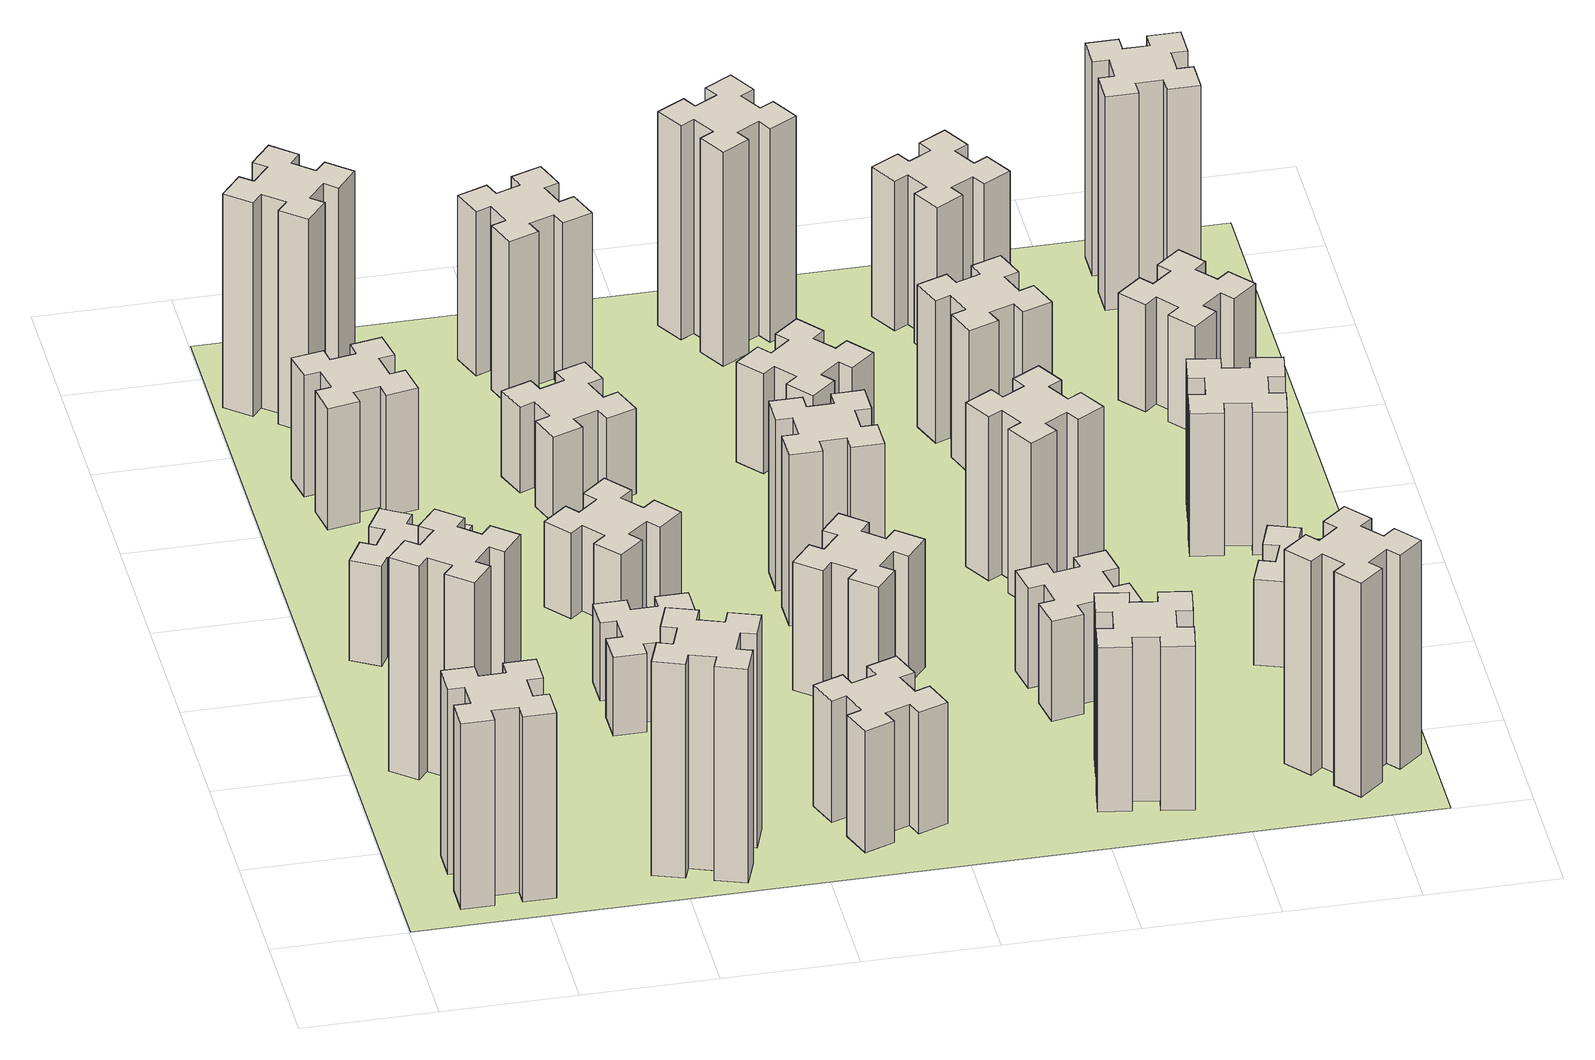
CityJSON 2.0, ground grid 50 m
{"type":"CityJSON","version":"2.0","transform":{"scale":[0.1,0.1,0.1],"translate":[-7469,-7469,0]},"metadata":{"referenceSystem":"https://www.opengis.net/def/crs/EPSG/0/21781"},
"CityObjects":{
"building1":{"type":"Building","attributes":{"class":"1000","function":"1000","usage":"1000","yearOfConstruction":2016,"roofType":"1000","measuredHeight":78,"storeysAboveGround":30,"storeysBelowGround":0},"geometry":[{"type":"Solid","lod":"1","boundaries":[[[[0,1,2,3,4,5,6,7,8,9,10,11,12,13,14,15,16,17,18,19]],[[17,16,20,21]],[[16,15,22,20]],[[15,14,23,22]],[[14,13,24,23]],[[13,12,25,24]],[[12,11,26,25]],[[11,10,27,26]],[[10,9,28,27]],[[9,8,29,28]],[[8,7,30,29]],[[7,6,31,30]],[[6,5,32,31]],[[5,4,33,32]],[[4,3,34,33]],[[3,2,35,34]],[[2,1,36,35]],[[1,0,37,36]],[[0,19,38,37]],[[19,18,39,38]],[[18,17,21,39]],[[24,25,26,27,28,29,30,31,32,33,34,35,36,37,38,39,21,20,22,23]]]]}]},
"building2":{"type":"Building","attributes":{"class":"1000","function":"1000","usage":"1000","yearOfConstruction":2016,"roofType":"1000","measuredHeight":90,"storeysAboveGround":30,"storeysBelowGround":0},"geometry":[{"type":"Solid","lod":"1","boundaries":[[[[40,41,42,43,44,45,46,47,48,49,50,51,52,53,54,55,56,57,58,59]],[[57,56,60,61]],[[56,55,62,60]],[[55,54,63,62]],[[54,53,64,63]],[[53,52,65,64]],[[52,51,66,65]],[[51,50,67,66]],[[50,49,68,67]],[[49,48,69,68]],[[48,47,70,69]],[[47,46,71,70]],[[46,45,72,71]],[[45,44,73,72]],[[44,43,74,73]],[[43,42,75,74]],[[42,41,76,75]],[[41,40,77,76]],[[40,59,78,77]],[[59,58,79,78]],[[58,57,61,79]],[[64,65,66,67,68,69,70,71,72,73,74,75,76,77,78,79,61,60,62,63]]]]}]},
"building3":{"type":"Building","attributes":{"class":"1000","function":"1000","usage":"1000","yearOfConstruction":2016,"roofType":"1000","measuredHeight":42,"storeysAboveGround":30,"storeysBelowGround":0},"geometry":[{"type":"Solid","lod":"1","boundaries":[[[[80,81,82,83,84,85,86,87,88,89,90,91,92,93,94,95,96,97,98,99]],[[97,96,100,101]],[[96,95,102,100]],[[95,94,103,102]],[[94,93,104,103]],[[93,92,105,104]],[[92,91,106,105]],[[91,90,107,106]],[[90,89,108,107]],[[89,88,109,108]],[[88,87,110,109]],[[87,86,111,110]],[[86,85,112,111]],[[85,84,113,112]],[[84,83,114,113]],[[83,82,115,114]],[[82,81,116,115]],[[81,80,117,116]],[[80,99,118,117]],[[99,98,119,118]],[[98,97,101,119]],[[104,105,106,107,108,109,110,111,112,113,114,115,116,117,118,119,101,100,102,103]]]]}]},
"building4":{"type":"Building","attributes":{"class":"1000","function":"1000","usage":"1000","yearOfConstruction":2016,"roofType":"1000","measuredHeight":51,"storeysAboveGround":30,"storeysBelowGround":0},"geometry":[{"type":"Solid","lod":"1","boundaries":[[[[120,121,122,123,124,125,126,127,128,129,130,131,132,133,134,135,136,137,138,139]],[[137,136,140,141]],[[136,135,142,140]],[[135,134,143,142]],[[134,133,144,143]],[[133,132,145,144]],[[132,131,146,145]],[[131,130,147,146]],[[130,129,148,147]],[[129,128,149,148]],[[128,127,150,149]],[[127,126,151,150]],[[126,125,152,151]],[[125,124,153,152]],[[124,123,154,153]],[[123,122,155,154]],[[122,121,156,155]],[[121,120,157,156]],[[120,139,158,157]],[[139,138,159,158]],[[138,137,141,159]],[[144,145,146,147,148,149,150,151,152,153,154,155,156,157,158,159,141,140,142,143]]]]}]},
"building5":{"type":"Building","attributes":{"class":"1000","function":"1000","usage":"1000","yearOfConstruction":2016,"roofType":"1000","measuredHeight":90,"storeysAboveGround":30,"storeysBelowGround":0},"geometry":[{"type":"Solid","lod":"1","boundaries":[[[[160,161,162,163,164,165,166,167,168,169,170,171,172,173,174,175,176,177,178,179]],[[177,176,180,181]],[[176,175,182,180]],[[175,174,183,182]],[[174,173,184,183]],[[173,172,185,184]],[[172,171,186,185]],[[171,170,187,186]],[[170,169,188,187]],[[169,168,189,188]],[[168,167,190,189]],[[167,166,191,190]],[[166,165,192,191]],[[165,164,193,192]],[[164,163,194,193]],[[163,162,195,194]],[[162,161,196,195]],[[161,160,197,196]],[[160,179,198,197]],[[179,178,199,198]],[[178,177,181,199]],[[184,185,186,187,188,189,190,191,192,193,194,195,196,197,198,199,181,180,182,183]]]]}]},
"building6":{"type":"Building","attributes":{"class":"1000","function":"1000","usage":"1000","yearOfConstruction":2016,"roofType":"1000","measuredHeight":90,"storeysAboveGround":30,"storeysBelowGround":0},"geometry":[{"type":"Solid","lod":"1","boundaries":[[[[200,201,202,203,204,205,206,207,208,209,210,211,212,213,214,215,216,217,218,219]],[[217,216,220,221]],[[216,215,222,220]],[[215,214,223,222]],[[214,213,224,223]],[[213,212,225,224]],[[212,211,226,225]],[[211,210,227,226]],[[210,209,228,227]],[[209,208,229,228]],[[208,207,230,229]],[[207,206,231,230]],[[206,205,232,231]],[[205,204,233,232]],[[204,203,234,233]],[[203,202,235,234]],[[202,201,236,235]],[[201,200,237,236]],[[200,219,238,237]],[[219,218,239,238]],[[218,217,221,239]],[[224,225,226,227,228,229,230,231,232,233,234,235,236,237,238,239,221,220,222,223]]]]}]},
"building7":{"type":"Building","attributes":{"class":"1000","function":"1000","usage":"1000","yearOfConstruction":2016,"roofType":"1000","measuredHeight":33,"storeysAboveGround":30,"storeysBelowGround":0},"geometry":[{"type":"Solid","lod":"1","boundaries":[[[[240,241,242,243,244,245,246,247,248,249,250,251,252,253,254,255,256,257,258,259]],[[257,256,260,261]],[[256,255,262,260]],[[255,254,263,262]],[[254,253,264,263]],[[253,252,265,264]],[[252,251,266,265]],[[251,250,267,266]],[[250,249,268,267]],[[249,248,269,268]],[[248,247,270,269]],[[247,246,271,270]],[[246,245,272,271]],[[245,244,273,272]],[[244,243,274,273]],[[243,242,275,274]],[[242,241,276,275]],[[241,240,277,276]],[[240,259,278,277]],[[259,258,279,278]],[[258,257,261,279]],[[264,265,266,267,268,269,270,271,272,273,274,275,276,277,278,279,261,260,262,263]]]]}]},
"building8":{"type":"Building","attributes":{"class":"1000","function":"1000","usage":"1000","yearOfConstruction":2016,"roofType":"1000","measuredHeight":36,"storeysAboveGround":30,"storeysBelowGround":0},"geometry":[{"type":"Solid","lod":"1","boundaries":[[[[280,281,282,283,284,285,286,287,288,289,290,291,292,293,294,295,296,297,298,299]],[[297,296,300,301]],[[296,295,302,300]],[[295,294,303,302]],[[294,293,304,303]],[[293,292,305,304]],[[292,291,306,305]],[[291,290,307,306]],[[290,289,308,307]],[[289,288,309,308]],[[288,287,310,309]],[[287,286,311,310]],[[286,285,312,311]],[[285,284,313,312]],[[284,283,314,313]],[[283,282,315,314]],[[282,281,316,315]],[[281,280,317,316]],[[280,299,318,317]],[[299,298,319,318]],[[298,297,301,319]],[[304,305,306,307,308,309,310,311,312,313,314,315,316,317,318,319,301,300,302,303]]]]}]},
"building9":{"type":"Building","attributes":{"class":"1000","function":"1000","usage":"1000","yearOfConstruction":2016,"roofType":"1000","measuredHeight":51,"storeysAboveGround":30,"storeysBelowGround":0},"geometry":[{"type":"Solid","lod":"1","boundaries":[[[[320,321,322,323,324,325,326,327,328,329,330,331,332,333,334,335,336,337,338,339]],[[337,336,340,341]],[[336,335,342,340]],[[335,334,343,342]],[[334,333,344,343]],[[333,332,345,344]],[[332,331,346,345]],[[331,330,347,346]],[[330,329,348,347]],[[329,328,349,348]],[[328,327,350,349]],[[327,326,351,350]],[[326,325,352,351]],[[325,324,353,352]],[[324,323,354,353]],[[323,322,355,354]],[[322,321,356,355]],[[321,320,357,356]],[[320,339,358,357]],[[339,338,359,358]],[[338,337,341,359]],[[344,345,346,347,348,349,350,351,352,353,354,355,356,357,358,359,341,340,342,343]]]]}]},
"building10":{"type":"Building","attributes":{"class":"1000","function":"1000","usage":"1000","yearOfConstruction":2016,"roofType":"1000","measuredHeight":36,"storeysAboveGround":30,"storeysBelowGround":0},"geometry":[{"type":"Solid","lod":"1","boundaries":[[[[360,361,362,363,364,365,366,367,368,369,370,371,372,373,374,375,376,377,378,379]],[[377,376,380,381]],[[376,375,382,380]],[[375,374,383,382]],[[374,373,384,383]],[[373,372,385,384]],[[372,371,386,385]],[[371,370,387,386]],[[370,369,388,387]],[[369,368,389,388]],[[368,367,390,389]],[[367,366,391,390]],[[366,365,392,391]],[[365,364,393,392]],[[364,363,394,393]],[[363,362,395,394]],[[362,361,396,395]],[[361,360,397,396]],[[360,379,398,397]],[[379,378,399,398]],[[378,377,381,399]],[[384,385,386,387,388,389,390,391,392,393,394,395,396,397,398,399,381,380,382,383]]]]}]},
"building11":{"type":"Building","attributes":{"class":"1000","function":"1000","usage":"1000","yearOfConstruction":2016,"roofType":"1000","measuredHeight":69,"storeysAboveGround":30,"storeysBelowGround":0},"geometry":[{"type":"Solid","lod":"1","boundaries":[[[[400,401,402,403,404,405,406,407,408,409,410,411,412,413,414,415,416,417,418,419]],[[417,416,420,421]],[[416,415,422,420]],[[415,414,423,422]],[[414,413,424,423]],[[413,412,425,424]],[[412,411,426,425]],[[411,410,427,426]],[[410,409,428,427]],[[409,408,429,428]],[[408,407,430,429]],[[407,406,431,430]],[[406,405,432,431]],[[405,404,433,432]],[[404,403,434,433]],[[403,402,435,434]],[[402,401,436,435]],[[401,400,437,436]],[[400,419,438,437]],[[419,418,439,438]],[[418,417,421,439]],[[424,425,426,427,428,429,430,431,432,433,434,435,436,437,438,439,421,420,422,423]]]]}]},
"building12":{"type":"Building","attributes":{"class":"1000","function":"1000","usage":"1000","yearOfConstruction":2016,"roofType":"1000","measuredHeight":54,"storeysAboveGround":30,"storeysBelowGround":0},"geometry":[{"type":"Solid","lod":"1","boundaries":[[[[440,441,442,443,444,445,446,447,448,449,450,451,452,453,454,455,456,457,458,459]],[[457,456,460,461]],[[456,455,462,460]],[[455,454,463,462]],[[454,453,464,463]],[[453,452,465,464]],[[452,451,466,465]],[[451,450,467,466]],[[450,449,468,467]],[[449,448,469,468]],[[448,447,470,469]],[[447,446,471,470]],[[446,445,472,471]],[[445,444,473,472]],[[444,443,474,473]],[[443,442,475,474]],[[442,441,476,475]],[[441,440,477,476]],[[440,459,478,477]],[[459,458,479,478]],[[458,457,461,479]],[[464,465,466,467,468,469,470,471,472,473,474,475,476,477,478,479,461,460,462,463]]]]}]},
"building13":{"type":"Building","attributes":{"class":"1000","function":"1000","usage":"1000","yearOfConstruction":2016,"roofType":"1000","measuredHeight":72,"storeysAboveGround":30,"storeysBelowGround":0},"geometry":[{"type":"Solid","lod":"1","boundaries":[[[[480,481,482,483,484,485,486,487,488,489,490,491,492,493,494,495,496,497,498,499]],[[497,496,500,501]],[[496,495,502,500]],[[495,494,503,502]],[[494,493,504,503]],[[493,492,505,504]],[[492,491,506,505]],[[491,490,507,506]],[[490,489,508,507]],[[489,488,509,508]],[[488,487,510,509]],[[487,486,511,510]],[[486,485,512,511]],[[485,484,513,512]],[[484,483,514,513]],[[483,482,515,514]],[[482,481,516,515]],[[481,480,517,516]],[[480,499,518,517]],[[499,498,519,518]],[[498,497,501,519]],[[504,505,506,507,508,509,510,511,512,513,514,515,516,517,518,519,501,500,502,503]]]]}]},
"building14":{"type":"Building","attributes":{"class":"1000","function":"1000","usage":"1000","yearOfConstruction":2016,"roofType":"1000","measuredHeight":42,"storeysAboveGround":30,"storeysBelowGround":0},"geometry":[{"type":"Solid","lod":"1","boundaries":[[[[520,521,522,523,524,525,526,527,528,529,530,531,532,533,534,535,536,537,538,539]],[[537,536,540,541]],[[536,535,542,540]],[[535,534,543,542]],[[534,533,544,543]],[[533,532,545,544]],[[532,531,546,545]],[[531,530,547,546]],[[530,529,548,547]],[[529,528,549,548]],[[528,527,550,549]],[[527,526,551,550]],[[526,525,552,551]],[[525,524,553,552]],[[524,523,554,553]],[[523,522,555,554]],[[522,521,556,555]],[[521,520,557,556]],[[520,539,558,557]],[[539,538,559,558]],[[538,537,541,559]],[[544,545,546,547,548,549,550,551,552,553,554,555,556,557,558,559,541,540,542,543]]]]}]},
"building15":{"type":"Building","attributes":{"class":"1000","function":"1000","usage":"1000","yearOfConstruction":2016,"roofType":"1000","measuredHeight":69,"storeysAboveGround":30,"storeysBelowGround":0},"geometry":[{"type":"Solid","lod":"1","boundaries":[[[[560,561,562,563,564,565,566,567,568,569,570,571,572,573,574,575,576,577,578,579]],[[577,576,580,581]],[[576,575,582,580]],[[575,574,583,582]],[[574,573,584,583]],[[573,572,585,584]],[[572,571,586,585]],[[571,570,587,586]],[[570,569,588,587]],[[569,568,589,588]],[[568,567,590,589]],[[567,566,591,590]],[[566,565,592,591]],[[565,564,593,592]],[[564,563,594,593]],[[563,562,595,594]],[[562,561,596,595]],[[561,560,597,596]],[[560,579,598,597]],[[579,578,599,598]],[[578,577,581,599]],[[584,585,586,587,588,589,590,591,592,593,594,595,596,597,598,599,581,580,582,583]]]]}]},
"building16":{"type":"Building","attributes":{"class":"1000","function":"1000","usage":"1000","yearOfConstruction":2016,"roofType":"1000","measuredHeight":90,"storeysAboveGround":30,"storeysBelowGround":0},"geometry":[{"type":"Solid","lod":"1","boundaries":[[[[600,601,602,603,604,605,606,607,608,609,610,611,612,613,614,615,616,617,618,619]],[[617,616,620,621]],[[616,615,622,620]],[[615,614,623,622]],[[614,613,624,623]],[[613,612,625,624]],[[612,611,626,625]],[[611,610,627,626]],[[610,609,628,627]],[[609,608,629,628]],[[608,607,630,629]],[[607,606,631,630]],[[606,605,632,631]],[[605,604,633,632]],[[604,603,634,633]],[[603,602,635,634]],[[602,601,636,635]],[[601,600,637,636]],[[600,619,638,637]],[[619,618,639,638]],[[618,617,621,639]],[[624,625,626,627,628,629,630,631,632,633,634,635,636,637,638,639,621,620,622,623]]]]}]},
"building17":{"type":"Building","attributes":{"class":"1000","function":"1000","usage":"1000","yearOfConstruction":2016,"roofType":"1000","measuredHeight":42,"storeysAboveGround":30,"storeysBelowGround":0},"geometry":[{"type":"Solid","lod":"1","boundaries":[[[[640,641,642,643,644,645,646,647,648,649,650,651,652,653,654,655,656,657,658,659]],[[657,656,660,661]],[[656,655,662,660]],[[655,654,663,662]],[[654,653,664,663]],[[653,652,665,664]],[[652,651,666,665]],[[651,650,667,666]],[[650,649,668,667]],[[649,648,669,668]],[[648,647,670,669]],[[647,646,671,670]],[[646,645,672,671]],[[645,644,673,672]],[[644,643,674,673]],[[643,642,675,674]],[[642,641,676,675]],[[641,640,677,676]],[[640,659,678,677]],[[659,658,679,678]],[[658,657,661,679]],[[664,665,666,667,668,669,670,671,672,673,674,675,676,677,678,679,661,660,662,663]]]]}]},
"building18":{"type":"Building","attributes":{"class":"1000","function":"1000","usage":"1000","yearOfConstruction":2016,"roofType":"1000","measuredHeight":69,"storeysAboveGround":30,"storeysBelowGround":0},"geometry":[{"type":"Solid","lod":"1","boundaries":[[[[680,681,682,683,684,685,686,687,688,689,690,691,692,693,694,695,696,697,698,699]],[[697,696,700,701]],[[696,695,702,700]],[[695,694,703,702]],[[694,693,704,703]],[[693,692,705,704]],[[692,691,706,705]],[[691,690,707,706]],[[690,689,708,707]],[[689,688,709,708]],[[688,687,710,709]],[[687,686,711,710]],[[686,685,712,711]],[[685,684,713,712]],[[684,683,714,713]],[[683,682,715,714]],[[682,681,716,715]],[[681,680,717,716]],[[680,699,718,717]],[[699,698,719,718]],[[698,697,701,719]],[[704,705,706,707,708,709,710,711,712,713,714,715,716,717,718,719,701,700,702,703]]]]}]},
"building19":{"type":"Building","attributes":{"class":"1000","function":"1000","usage":"1000","yearOfConstruction":2016,"roofType":"1000","measuredHeight":60,"storeysAboveGround":30,"storeysBelowGround":0},"geometry":[{"type":"Solid","lod":"1","boundaries":[[[[720,721,722,723,724,725,726,727,728,729,730,731,732,733,734,735,736,737,738,739]],[[737,736,740,741]],[[736,735,742,740]],[[735,734,743,742]],[[734,733,744,743]],[[733,732,745,744]],[[732,731,746,745]],[[731,730,747,746]],[[730,729,748,747]],[[729,728,749,748]],[[728,727,750,749]],[[727,726,751,750]],[[726,725,752,751]],[[725,724,753,752]],[[724,723,754,753]],[[723,722,755,754]],[[722,721,756,755]],[[721,720,757,756]],[[720,739,758,757]],[[739,738,759,758]],[[738,737,741,759]],[[744,745,746,747,748,749,750,751,752,753,754,755,756,757,758,759,741,740,742,743]]]]}]},
"building20":{"type":"Building","attributes":{"class":"1000","function":"1000","usage":"1000","yearOfConstruction":2016,"roofType":"1000","measuredHeight":90,"storeysAboveGround":30,"storeysBelowGround":0},"geometry":[{"type":"Solid","lod":"1","boundaries":[[[[760,761,762,763,764,765,766,767,768,769,770,771,772,773,774,775,776,777,778,779]],[[777,776,780,781]],[[776,775,782,780]],[[775,774,783,782]],[[774,773,784,783]],[[773,772,785,784]],[[772,771,786,785]],[[771,770,787,786]],[[770,769,788,787]],[[769,768,789,788]],[[768,767,790,789]],[[767,766,791,790]],[[766,765,792,791]],[[765,764,793,792]],[[764,763,794,793]],[[763,762,795,794]],[[762,761,796,795]],[[761,760,797,796]],[[760,779,798,797]],[[779,778,799,798]],[[778,777,781,799]],[[784,785,786,787,788,789,790,791,792,793,794,795,796,797,798,799,781,780,782,783]]]]}]},
"building21":{"type":"Building","attributes":{"class":"1000","function":"1000","usage":"1000","yearOfConstruction":2016,"roofType":"1000","measuredHeight":63,"storeysAboveGround":30,"storeysBelowGround":0},"geometry":[{"type":"Solid","lod":"1","boundaries":[[[[800,801,802,803,804,805,806,807,808,809,810,811,812,813,814,815,816,817,818,819]],[[817,816,820,821]],[[816,815,822,820]],[[815,814,823,822]],[[814,813,824,823]],[[813,812,825,824]],[[812,811,826,825]],[[811,810,827,826]],[[810,809,828,827]],[[809,808,829,828]],[[808,807,830,829]],[[807,806,831,830]],[[806,805,832,831]],[[805,804,833,832]],[[804,803,834,833]],[[803,802,835,834]],[[802,801,836,835]],[[801,800,837,836]],[[800,819,838,837]],[[819,818,839,838]],[[818,817,821,839]],[[824,825,826,827,828,829,830,831,832,833,834,835,836,837,838,839,821,820,822,823]]]]}]},
"building22":{"type":"Building","attributes":{"class":"1000","function":"1000","usage":"1000","yearOfConstruction":2016,"roofType":"1000","measuredHeight":36,"storeysAboveGround":30,"storeysBelowGround":0},"geometry":[{"type":"Solid","lod":"1","boundaries":[[[[840,841,842,843,844,845,846,847,848,849,850,851,852,853,854,855,856,857,858,859]],[[857,856,860,861]],[[856,855,862,860]],[[855,854,863,862]],[[854,853,864,863]],[[853,852,865,864]],[[852,851,866,865]],[[851,850,867,866]],[[850,849,868,867]],[[849,848,869,868]],[[848,847,870,869]],[[847,846,871,870]],[[846,845,872,871]],[[845,844,873,872]],[[844,843,874,873]],[[843,842,875,874]],[[842,841,876,875]],[[841,840,877,876]],[[840,859,878,877]],[[859,858,879,878]],[[858,857,861,879]],[[864,865,866,867,868,869,870,871,872,873,874,875,876,877,878,879,861,860,862,863]]]]}]},
"building23":{"type":"Building","attributes":{"class":"1000","function":"1000","usage":"1000","yearOfConstruction":2016,"roofType":"1000","measuredHeight":60,"storeysAboveGround":30,"storeysBelowGround":0},"geometry":[{"type":"Solid","lod":"1","boundaries":[[[[880,881,882,883,884,885,886,887,888,889,890,891,892,893,894,895,896,897,898,899]],[[897,896,900,901]],[[896,895,902,900]],[[895,894,903,902]],[[894,893,904,903]],[[893,892,905,904]],[[892,891,906,905]],[[891,890,907,906]],[[890,889,908,907]],[[889,888,909,908]],[[888,887,910,909]],[[887,886,911,910]],[[886,885,912,911]],[[885,884,913,912]],[[884,883,914,913]],[[883,882,915,914]],[[882,881,916,915]],[[881,880,917,916]],[[880,899,918,917]],[[899,898,919,918]],[[898,897,901,919]],[[904,905,906,907,908,909,910,911,912,913,914,915,916,917,918,919,901,900,902,903]]]]}]},
"building24":{"type":"Building","attributes":{"class":"1000","function":"1000","usage":"1000","yearOfConstruction":2016,"roofType":"1000","measuredHeight":45,"storeysAboveGround":30,"storeysBelowGround":0},"geometry":[{"type":"Solid","lod":"1","boundaries":[[[[920,921,922,923,924,925,926,927,928,929,930,931,932,933,934,935,936,937,938,939]],[[937,936,940,941]],[[936,935,942,940]],[[935,934,943,942]],[[934,933,944,943]],[[933,932,945,944]],[[932,931,946,945]],[[931,930,947,946]],[[930,929,948,947]],[[929,928,949,948]],[[928,927,950,949]],[[927,926,951,950]],[[926,925,952,951]],[[925,924,953,952]],[[924,923,954,953]],[[923,922,955,954]],[[922,921,956,955]],[[921,920,957,956]],[[920,939,958,957]],[[939,938,959,958]],[[938,937,941,959]],[[944,945,946,947,948,949,950,951,952,953,954,955,956,957,958,959,941,940,942,943]]]]}]},
"building25":{"type":"Building","attributes":{"class":"1000","function":"1000","usage":"1000","yearOfConstruction":2016,"roofType":"1000","measuredHeight":90,"storeysAboveGround":30,"storeysBelowGround":0},"geometry":[{"type":"Solid","lod":"1","boundaries":[[[[960,961,962,963,964,965,966,967,968,969,970,971,972,973,974,975,976,977,978,979]],[[977,976,980,981]],[[976,975,982,980]],[[975,974,983,982]],[[974,973,984,983]],[[973,972,985,984]],[[972,971,986,985]],[[971,970,987,986]],[[970,969,988,987]],[[969,968,989,988]],[[968,967,990,989]],[[967,966,991,990]],[[966,965,992,991]],[[965,964,993,992]],[[964,963,994,993]],[[963,962,995,994]],[[962,961,996,995]],[[961,960,997,996]],[[960,979,998,997]],[[979,978,999,998]],[[978,977,981,999]],[[984,985,986,987,988,989,990,991,992,993,994,995,996,997,998,999,981,980,982,983]]]]}]},
"landuse1":{"type":"LandUse","attributes":{"name":"plot1","function":"1010"},"geometry":[{"type":"MultiSurface","lod":"1","boundaries":[[[1000,1001,1002,1003]]]}]}
},
"vertices":[
[265,325,0],[265,225,0],[205,225,0],[205,105,0],[325,105,0],[325,165,0],[425,165,0],[425,105,0],[545,105,0],[545,225,0],[485,225,0],[485,325,0],[545,325,0],[545,445,0],[425,445,0],[425,385,0],[325,385,0],[325,445,0],[205,445,0],[205,325,0],[325,385,780],[325,445,780],[425,385,780],[425,445,780],[545,445,780],[545,325,780],[485,325,780],[485,225,780],[545,225,780],[545,105,780],[425,105,780],[425,165,780],[325,165,780],[325,105,780],[205,105,780],[205,225,780],[265,225,780],[265,325,780],[205,325,780],[205,445,780],
[484,1067,0],[408,1132,0],[446,1178,0],[354,1255,0],[277,1163,0],[323,1124,0],[259,1048,0],[213,1086,0],[136,994,0],[228,917,0],[266,963,0],[343,899,0],[304,853,0],[396,776,0],[473,868,0],[427,906,0],[492,983,0],[538,944,0],[615,1036,0],[523,1113,0],[492,983,900],[538,944,900],[427,906,900],[473,868,900],[396,776,900],[304,853,900],[343,899,900],[266,963,900],[228,917,900],[136,994,900],[213,1086,900],[259,1048,900],[323,1124,900],[277,1163,900],[354,1255,900],[446,1178,900],[408,1132,900],[484,1067,900],[523,1113,900],[615,1036,900],
[474,1826,0],[387,1876,0],[417,1928,0],[313,1988,0],[253,1884,0],[305,1854,0],[255,1767,0],[203,1797,0],[143,1693,0],[247,1633,0],[277,1685,0],[364,1635,0],[334,1583,0],[438,1523,0],[498,1627,0],[446,1657,0],[496,1744,0],[548,1714,0],[608,1818,0],[504,1878,0],[496,1744,420],[548,1714,420],[446,1657,420],[498,1627,420],[438,1523,420],[334,1583,420],[364,1635,420],[277,1685,420],[247,1633,420],[143,1693,420],[203,1797,420],[255,1767,420],[305,1854,420],[253,1884,420],[313,1988,420],[417,1928,420],[387,1876,420],[474,1826,420],[504,1878,420],[608,1818,420],
[405,2812,0],[307,2795,0],[297,2854,0],[178,2833,0],[199,2715,0],[258,2725,0],[276,2627,0],[217,2617,0],[237,2498,0],[356,2519,0],[345,2578,0],[444,2596,0],[454,2537,0],[572,2557,0],[551,2676,0],[492,2665,0],[475,2764,0],[534,2774,0],[513,2892,0],[395,2871,0],[475,2764,510],[534,2774,510],[492,2665,510],[551,2676,510],[572,2557,510],[454,2537,510],[444,2596,510],[345,2578,510],[356,2519,510],[237,2498,510],[217,2617,510],[276,2627,510],[258,2725,510],[199,2715,510],[178,2833,510],[297,2854,510],[307,2795,510],[405,2812,510],[395,2871,510],[513,2892,510],
[1029,360,0],[995,266,0],[939,287,0],[897,174,0],[1010,133,0],[1031,189,0],[1125,155,0],[1104,99,0],[1217,57,0],[1258,170,0],[1202,191,0],[1236,285,0],[1292,264,0],[1333,377,0],[1220,418,0],[1200,362,0],[1106,396,0],[1127,452,0],[1014,493,0],[973,380,0],[1106,396,900],[1127,452,900],[1200,362,900],[1220,418,900],[1333,377,900],[1292,264,900],[1236,285,900],[1202,191,900],[1258,170,900],[1217,57,900],[1104,99,900],[1125,155,900],[1031,189,900],[1010,133,900],[897,174,900],[939,287,900],[995,266,900],[1029,360,900],[973,380,900],[1014,493,900],
[384,3387,0],[308,3452,0],[346,3498,0],[254,3575,0],[177,3483,0],[223,3444,0],[159,3368,0],[113,3406,0],[36,3314,0],[128,3237,0],[166,3283,0],[243,3219,0],[204,3173,0],[296,3096,0],[373,3188,0],[327,3226,0],[392,3303,0],[438,3264,0],[515,3356,0],[423,3433,0],[392,3303,900],[438,3264,900],[327,3226,900],[373,3188,900],[296,3096,900],[204,3173,900],[243,3219,900],[166,3283,900],[128,3237,900],[36,3314,900],[113,3406,900],[159,3368,900],[223,3444,900],[177,3483,900],[254,3575,900],[346,3498,900],[308,3452,900],[384,3387,900],[423,3433,900],[515,3356,900],
[1065,1105,0],[1165,1105,0],[1165,1045,0],[1285,1045,0],[1285,1165,0],[1225,1165,0],[1225,1265,0],[1285,1265,0],[1285,1385,0],[1165,1385,0],[1165,1325,0],[1065,1325,0],[1065,1385,0],[945,1385,0],[945,1265,0],[1005,1265,0],[1005,1165,0],[945,1165,0],[945,1045,0],[1065,1045,0],[1005,1165,330],[945,1165,330],[1005,1265,330],[945,1265,330],[945,1385,330],[1065,1385,330],[1065,1325,330],[1165,1325,330],[1165,1385,330],[1285,1385,330],[1285,1265,330],[1225,1265,330],[1225,1165,330],[1285,1165,330],[1285,1045,330],[1165,1045,330],[1165,1105,330],[1065,1105,330],[1065,1045,330],[945,1045,330],
[1083,1972,0],[1006,1907,0],[968,1953,0],[876,1876,0],[953,1784,0],[999,1823,0],[1063,1746,0],[1017,1708,0],[1094,1616,0],[1186,1693,0],[1148,1739,0],[1224,1803,0],[1263,1757,0],[1355,1834,0],[1278,1926,0],[1232,1888,0],[1167,1964,0],[1213,2003,0],[1136,2095,0],[1044,2018,0],[1167,1964,360],[1213,2003,360],[1232,1888,360],[1278,1926,360],[1355,1834,360],[1263,1757,360],[1224,1803,360],[1148,1739,360],[1186,1693,360],[1094,1616,360],[1017,1708,360],[1063,1746,360],[999,1823,360],[953,1784,360],[876,1876,360],[968,1953,360],[1006,1907,360],[1083,1972,360],[1044,2018,360],[1136,2095,360],
[1765,496,0],[1671,462,0],[1650,518,0],[1537,477,0],[1579,364,0],[1635,385,0],[1669,291,0],[1613,270,0],[1654,157,0],[1767,199,0],[1746,255,0],[1840,289,0],[1860,233,0],[1973,274,0],[1932,387,0],[1876,366,0],[1842,460,0],[1898,480,0],[1857,593,0],[1744,552,0],[1842,460,510],[1898,480,510],[1876,366,510],[1932,387,510],[1973,274,510],[1860,233,510],[1840,289,510],[1746,255,510],[1767,199,510],[1654,157,510],[1613,270,510],[1669,291,510],[1635,385,510],[1579,364,510],[1537,477,510],[1650,518,510],[1671,462,510],[1765,496,510],[1744,552,510],[1857,593,510],
[1106,2475,0],[1200,2509,0],[1220,2453,0],[1333,2494,0],[1292,2607,0],[1236,2586,0],[1202,2680,0],[1258,2700,0],[1217,2813,0],[1104,2772,0],[1125,2716,0],[1031,2682,0],[1010,2738,0],[897,2697,0],[939,2584,0],[995,2605,0],[1029,2511,0],[973,2490,0],[1014,2377,0],[1127,2419,0],[1029,2511,360],[973,2490,360],[995,2605,360],[939,2584,360],[897,2697,360],[1010,2738,360],[1031,2682,360],[1125,2716,360],[1104,2772,360],[1217,2813,360],[1258,2700,360],[1202,2680,360],[1236,2586,360],[1292,2607,360],[1333,2494,360],[1220,2453,360],[1200,2509,360],[1106,2475,360],[1127,2419,360],[1014,2377,360],
[1125,3456,0],[1031,3422,0],[1010,3478,0],[897,3437,0],[939,3324,0],[995,3345,0],[1029,3251,0],[973,3230,0],[1014,3117,0],[1127,3159,0],[1106,3215,0],[1200,3249,0],[1220,3193,0],[1333,3234,0],[1292,3347,0],[1236,3326,0],[1202,3420,0],[1258,3440,0],[1217,3553,0],[1104,3512,0],[1202,3420,690],[1258,3440,690],[1236,3326,690],[1292,3347,690],[1333,3234,690],[1220,3193,690],[1200,3249,690],[1106,3215,690],[1127,3159,690],[1014,3117,690],[973,3230,690],[1029,3251,690],[995,3345,690],[939,3324,690],[897,3437,690],[1010,3478,690],[1031,3422,690],[1125,3456,690],[1104,3512,690],[1217,3553,690],
[1746,1163,0],[1823,1099,0],[1784,1053,0],[1876,976,0],[1953,1068,0],[1907,1106,0],[1972,1183,0],[2018,1144,0],[2095,1236,0],[2003,1313,0],[1964,1267,0],[1888,1332,0],[1926,1378,0],[1834,1455,0],[1757,1363,0],[1803,1324,0],[1739,1248,0],[1693,1286,0],[1616,1194,0],[1708,1117,0],[1739,1248,540],[1693,1286,540],[1803,1324,540],[1757,1363,540],[1834,1455,540],[1926,1378,540],[1888,1332,540],[1964,1267,540],[2003,1313,540],[2095,1236,540],[2018,1144,540],[1972,1183,540],[1907,1106,540],[1953,1068,540],[1876,976,540],[1784,1053,540],[1823,1099,540],[1746,1163,540],[1708,1117,540],[1616,1194,540],
[1745,1805,0],[1745,1705,0],[1685,1705,0],[1685,1585,0],[1805,1585,0],[1805,1645,0],[1905,1645,0],[1905,1585,0],[2025,1585,0],[2025,1705,0],[1965,1705,0],[1965,1805,0],[2025,1805,0],[2025,1925,0],[1905,1925,0],[1905,1865,0],[1805,1865,0],[1805,1925,0],[1685,1925,0],[1685,1805,0],[1805,1865,720],[1805,1925,720],[1905,1865,720],[1905,1925,720],[2025,1925,720],[2025,1805,720],[1965,1805,720],[1965,1705,720],[2025,1705,720],[2025,1585,720],[1905,1585,720],[1905,1645,720],[1805,1645,720],[1805,1585,720],[1685,1585,720],[1685,1705,720],[1745,1705,720],[1745,1805,720],[1685,1805,720],[1685,1925,720],
[1988,2479,0],[2064,2543,0],[2103,2497,0],[2195,2574,0],[2118,2666,0],[2072,2628,0],[2007,2704,0],[2053,2743,0],[1976,2835,0],[1884,2758,0],[1923,2712,0],[1846,2647,0],[1808,2693,0],[1716,2616,0],[1793,2524,0],[1839,2563,0],[1903,2486,0],[1857,2448,0],[1934,2356,0],[2026,2433,0],[1903,2486,420],[1857,2448,420],[1839,2563,420],[1793,2524,420],[1716,2616,420],[1808,2693,420],[1846,2647,420],[1923,2712,420],[1884,2758,420],[1976,2835,420],[2053,2743,420],[2007,2704,420],[2072,2628,420],[2118,2666,420],[2195,2574,420],[2103,2497,420],[2064,2543,420],[1988,2479,420],[2026,2433,420],[1934,2356,420],
[2596,444,0],[2578,345,0],[2519,356,0],[2498,237,0],[2617,217,0],[2627,276,0],[2725,258,0],[2715,199,0],[2833,178,0],[2854,297,0],[2795,307,0],[2812,405,0],[2871,395,0],[2892,513,0],[2774,534,0],[2764,475,0],[2665,492,0],[2676,551,0],[2557,572,0],[2537,454,0],[2665,492,690],[2676,551,690],[2764,475,690],[2774,534,690],[2892,513,690],[2871,395,690],[2812,405,690],[2795,307,690],[2854,297,690],[2833,178,690],[2715,199,690],[2725,258,690],[2627,276,690],[2617,217,690],[2498,237,690],[2519,356,690],[2578,345,690],[2596,444,690],[2537,454,690],[2557,572,690],
[1844,3556,0],[1757,3506,0],[1727,3558,0],[1623,3498,0],[1683,3394,0],[1735,3424,0],[1785,3337,0],[1733,3307,0],[1793,3203,0],[1897,3263,0],[1867,3315,0],[1954,3365,0],[1984,3313,0],[2088,3373,0],[2028,3477,0],[1976,3447,0],[1926,3534,0],[1978,3564,0],[1918,3668,0],[1814,3608,0],[1926,3534,900],[1978,3564,900],[1976,3447,900],[2028,3477,900],[2088,3373,900],[1984,3313,900],[1954,3365,900],[1867,3315,900],[1897,3263,900],[1793,3203,900],[1733,3307,900],[1785,3337,900],[1735,3424,900],[1683,3394,900],[1623,3498,900],[1727,3558,900],[1757,3506,900],[1844,3556,900],[1814,3608,900],[1918,3668,900],
[2625,1132,0],[2527,1115,0],[2517,1174,0],[2398,1153,0],[2419,1035,0],[2478,1045,0],[2496,947,0],[2437,937,0],[2457,818,0],[2576,839,0],[2565,898,0],[2664,916,0],[2674,857,0],[2792,877,0],[2771,996,0],[2712,985,0],[2695,1084,0],[2754,1094,0],[2733,1212,0],[2615,1191,0],[2695,1084,420],[2754,1094,420],[2712,985,420],[2771,996,420],[2792,877,420],[2674,857,420],[2664,916,420],[2565,898,420],[2576,839,420],[2457,818,420],[2437,937,420],[2496,947,420],[2478,1045,420],[2419,1035,420],[2398,1153,420],[2517,1174,420],[2527,1115,420],[2625,1132,420],[2615,1191,420],[2733,1212,420],
[2475,1744,0],[2525,1657,0],[2473,1627,0],[2533,1523,0],[2637,1583,0],[2607,1635,0],[2694,1685,0],[2724,1633,0],[2828,1693,0],[2768,1797,0],[2716,1767,0],[2666,1854,0],[2718,1884,0],[2658,1988,0],[2554,1928,0],[2584,1876,0],[2497,1826,0],[2467,1878,0],[2363,1818,0],[2423,1714,0],[2497,1826,690],[2467,1878,690],[2584,1876,690],[2554,1928,690],[2658,1988,690],[2718,1884,690],[2666,1854,690],[2716,1767,690],[2768,1797,690],[2828,1693,690],[2724,1633,690],[2694,1685,690],[2607,1635,690],[2637,1583,690],[2533,1523,690],[2473,1627,690],[2525,1657,690],[2475,1744,690],[2423,1714,690],[2363,1818,690],
[2586,2475,0],[2680,2509,0],[2700,2453,0],[2813,2494,0],[2772,2607,0],[2716,2586,0],[2682,2680,0],[2738,2700,0],[2697,2813,0],[2584,2772,0],[2605,2716,0],[2511,2682,0],[2490,2738,0],[2377,2697,0],[2419,2584,0],[2475,2605,0],[2509,2511,0],[2453,2490,0],[2494,2377,0],[2607,2419,0],[2509,2511,600],[2453,2490,600],[2475,2605,600],[2419,2584,600],[2377,2697,600],[2490,2738,600],[2511,2682,600],[2605,2716,600],[2584,2772,600],[2697,2813,600],[2738,2700,600],[2682,2680,600],[2716,2586,600],[2772,2607,600],[2813,2494,600],[2700,2453,600],[2680,2509,600],[2586,2475,600],[2607,2419,600],[2494,2377,600],
[3468,259,0],[3544,323,0],[3583,277,0],[3675,354,0],[3598,446,0],[3552,408,0],[3487,484,0],[3533,523,0],[3456,615,0],[3364,538,0],[3403,492,0],[3326,427,0],[3288,473,0],[3196,396,0],[3273,304,0],[3319,343,0],[3383,266,0],[3337,228,0],[3414,136,0],[3506,213,0],[3383,266,900],[3337,228,900],[3319,343,900],[3273,304,900],[3196,396,900],[3288,473,900],[3326,427,900],[3403,492,900],[3364,538,900],[3456,615,900],[3533,523,900],[3487,484,900],[3552,408,900],[3598,446,900],[3675,354,900],[3583,277,900],[3544,323,900],[3468,259,900],[3506,213,900],[3414,136,900],
[2716,3347,0],[2666,3434,0],[2718,3464,0],[2658,3568,0],[2554,3508,0],[2584,3456,0],[2497,3406,0],[2467,3458,0],[2363,3398,0],[2423,3294,0],[2475,3324,0],[2525,3237,0],[2473,3207,0],[2533,3103,0],[2637,3163,0],[2607,3215,0],[2694,3265,0],[2724,3213,0],[2828,3273,0],[2768,3377,0],[2694,3265,630],[2724,3213,630],[2607,3215,630],[2637,3163,630],[2533,3103,630],[2473,3207,630],[2525,3237,630],[2475,3324,630],[2423,3294,630],[2363,3398,630],[2467,3458,630],[2497,3406,630],[2584,3456,630],[2554,3508,630],[2658,3568,630],[2718,3464,630],[2666,3434,630],[2716,3347,630],[2768,3377,630],[2828,3273,630],
[3349,1200,0],[3315,1106,0],[3259,1127,0],[3217,1014,0],[3330,973,0],[3351,1029,0],[3445,995,0],[3424,939,0],[3537,897,0],[3578,1010,0],[3522,1031,0],[3556,1125,0],[3612,1104,0],[3653,1217,0],[3540,1258,0],[3520,1202,0],[3426,1236,0],[3447,1292,0],[3334,1333,0],[3293,1220,0],[3426,1236,360],[3447,1292,360],[3520,1202,360],[3540,1258,360],[3653,1217,360],[3612,1104,360],[3556,1125,360],[3522,1031,360],[3578,1010,360],[3537,897,360],[3424,939,360],[3445,995,360],[3351,1029,360],[3330,973,360],[3217,1014,360],[3259,1127,360],[3315,1106,360],[3349,1200,360],[3293,1220,360],[3334,1333,360],
[3435,1787,0],[3452,1885,0],[3511,1875,0],[3532,1993,0],[3414,2014,0],[3404,1955,0],[3305,1972,0],[3316,2031,0],[3197,2052,0],[3177,1934,0],[3236,1924,0],[3218,1825,0],[3159,1836,0],[3138,1717,0],[3257,1697,0],[3267,1756,0],[3365,1738,0],[3355,1679,0],[3473,1658,0],[3494,1777,0],[3365,1738,600],[3355,1679,600],[3267,1756,600],[3257,1697,600],[3138,1717,600],[3159,1836,600],[3218,1825,600],[3236,1924,600],[3177,1934,600],[3197,2052,600],[3316,2031,600],[3305,1972,600],[3404,1955,600],[3414,2014,600],[3532,1993,600],[3511,1875,600],[3452,1885,600],[3435,1787,600],[3494,1777,600],[3473,1658,600],
[3219,2663,0],[3283,2586,0],[3237,2548,0],[3314,2456,0],[3406,2533,0],[3368,2579,0],[3444,2643,0],[3483,2597,0],[3575,2674,0],[3498,2766,0],[3452,2728,0],[3387,2804,0],[3433,2843,0],[3356,2935,0],[3264,2858,0],[3303,2812,0],[3226,2747,0],[3188,2793,0],[3096,2716,0],[3173,2624,0],[3226,2747,450],[3188,2793,450],[3303,2812,450],[3264,2858,450],[3356,2935,450],[3433,2843,450],[3387,2804,450],[3452,2728,450],[3498,2766,450],[3575,2674,450],[3483,2597,450],[3444,2643,450],[3368,2579,450],[3406,2533,450],[3314,2456,450],[3237,2548,450],[3283,2586,450],[3219,2663,450],[3173,2624,450],[3096,2716,450],
[3285,3325,0],[3385,3325,0],[3385,3265,0],[3505,3265,0],[3505,3385,0],[3445,3385,0],[3445,3485,0],[3505,3485,0],[3505,3605,0],[3385,3605,0],[3385,3545,0],[3285,3545,0],[3285,3605,0],[3165,3605,0],[3165,3485,0],[3225,3485,0],[3225,3385,0],[3165,3385,0],[3165,3265,0],[3285,3265,0],[3225,3385,900],[3165,3385,900],[3225,3485,900],[3165,3485,900],[3165,3605,900],[3285,3605,900],[3285,3545,900],[3385,3545,900],[3385,3605,900],[3505,3605,900],[3505,3485,900],[3445,3485,900],[3445,3385,900],[3505,3385,900],[3505,3265,900],[3385,3265,900],[3385,3325,900],[3285,3325,900],[3285,3265,900],[3165,3265,900],
[5,3705,0],[3705,3705,0],[3705,5,0],[5,5,0]
]}
